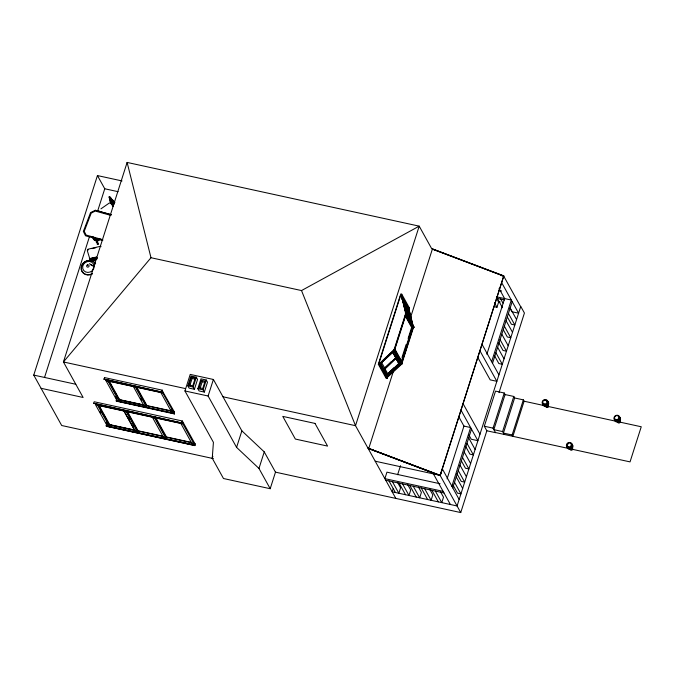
<?xml version="1.0" encoding="UTF-8"?>
<svg xmlns="http://www.w3.org/2000/svg" width="675" height="675" viewBox="0 0 675 675"><rect width="100%" height="100%" fill="white"/><g stroke="black" fill="none" stroke-linecap="round" stroke-linejoin="round"><path stroke-width="1.01" d="M406.19 313.478L405.709 313.495L413.471 327.51L413.952 327.493L406.215 312.888L405.726 312.896L401.38 295.422L401.768 294.19L400.773 293.979L378.337 364.289L386.1 378.295L387.096 378.515L387.484 377.283L402.401 363.504L394.335 348.975L394.909 349.102L401.887 361.682L412.788 327.687L405.81 315.107L405.236 314.98L412.214 327.561L401.313 361.555M413.952 327.493L406.215 312.888L405.726 312.905M212.254 458.257L213.418 442.336L184.942 390.96L190.223 374.406L213.393 379.468L241.869 430.844L264.254 451.896L275.484 472.154L270.202 488.708L223.476 478.516L212.254 458.257L212.87 456.308M213.393 458.603L61.695 425.512L33.75 375.098L97.436 175.568L122.048 180.934M44.592 377.274L89.395 236.9M97.715 210.828L104.76 188.772L97.436 175.568M520.67 306.703L503.71 276.1L431.654 248.619L419.2 226.15L127.119 162.43L63.433 361.969L83.118 397.474L41.074 388.302M93.682 403.338L94.188 401.76L182.343 420.998L182.107 423.039L93.682 403.338L182.107 423.039M104.077 379.105L104.566 377.587L162.278 390.175L162.051 392.15L104.077 379.105L162.051 392.15M104.33 379.561L104.566 377.587M97.689 405.304L97.942 404.511M160.642 392.302L107.823 380.776L118.775 400.528L116.716 400.081L105.891 380.557L106.135 379.789M107.949 381.004L108.186 380.244M106.329 426.144L106.616 424.178L106.329 426.144L194.484 445.382L194.991 443.804L182.604 421.47M162.143 390.547L174.285 411.826L174.007 413.733L174.496 412.206L174.445 413.944L116.294 401.136L116.572 399.237L116.716 400.081M191.742 444.437L108.709 426.423L109.122 424.794L98.449 405.439L109.148 424.735L135.43 430.464L135.177 431.249L137.303 431.713L137.557 430.928L126.858 411.632M171.349 412.813L118.589 401.406L118.994 399.836L108.683 381.13L119.011 399.769L144.399 405.312L144.155 406.072L146.213 406.519L146.45 405.759L136.122 387.113M143.547 404.857L119.534 399.617L119.711 399.043M135.624 386.227L135.388 386.986L146.213 406.519M99.149 405.574L109.679 424.575L134.544 430L134.73 429.41M160.768 392.529L161.013 391.762M161.797 391.694L162.278 390.175M163.063 392.217L162.827 392.977L105.891 380.557M173.888 411.742L173.652 412.501L171.593 412.054L171.838 411.294L170.851 409.523M153.647 418.281L152.626 416.441L152.373 417.234L163.586 437.451L165.713 437.915L165.957 437.13L155.258 417.825M187.878 385.898L191.017 376.051L196.315 377.207L197.547 379.434L194.408 389.281L189.11 388.125L187.878 385.898L193.168 387.053L194.408 389.281M191.371 377.148L188.873 384.978L192.78 385.83L195.278 378L191.371 377.148L192.113 378.489L189.928 385.341M180.782 423.427L181.035 422.643M182.199 421.377L181.955 422.162L194.113 444.108L191.987 443.644L180.326 422.483M181.845 422.567L182.343 420.998M193.168 387.053L196.315 377.207M183.161 423.107L182.908 423.892L95.563 404.84L106.768 425.056L108.894 425.52L97.554 405.067L180.655 423.191M197.826 388.69L200.964 378.852L206.263 380.008L207.495 382.236L204.356 392.074L199.057 390.926L197.826 388.69L203.116 389.846L204.356 392.074M201.412 380.312L199.057 387.695L202.736 388.496L205.099 381.113L201.412 380.312L202.205 381.738L200.146 388.201M203.116 389.846L206.263 380.008M191.987 443.644L192.24 442.859L165.957 437.13M270.202 488.708L258.972 468.45L236.587 447.39L208.111 396.014L213.393 379.468M194.113 444.108L194.366 443.323M194.484 445.382L194.771 443.416M107.595 426.549L194.94 445.601L194.991 443.804M236.587 447.39L241.869 430.844M258.972 468.45L264.254 451.896M379.105 362.855L400.402 296.123M387.096 378.515L379.333 364.5L379.721 363.277L393.896 349.802L402.064 364.027M401.768 294.19L409.539 308.205L409.143 309.428L401.38 295.422M393.356 371.343L368.677 448.689L440.032 475.605L503.795 275.83L432.439 248.915L410.619 317.275M393.128 488.793L392.167 491.805L457.076 505.963L520.763 306.433L524.424 313.031L499.002 392.673M397.617 474.727L400.503 465.691M432.346 249.185L503.71 276.1L440.277 475.394L375.199 461.202M493.509 306.534L496.96 307.285L498.698 301.86L496.724 298.299M447.086 478.887L463.944 426.077L458.848 416.897M486.861 354.257L504.638 298.578L499.036 288.478M451.853 486.321L470.618 427.537L463.944 426.077M491.636 361.682L511.312 300.038L496.462 296.798M452.739 487.924L471.504 429.131M492.522 363.277L512.198 301.632M275.484 472.154L460.738 512.57L486.844 430.777L484.321 426.229L495.526 391.112L504.259 393.01L505.263 394.833M486.844 430.777L495.568 432.683L493.045 428.136L504.259 393.01M502.58 431.57L513.793 396.453L505.06 394.546L493.847 429.663L502.58 431.57L504.166 434.422M514.628 397.963L503.423 433.088L512.139 434.987L512.882 436.328L524.095 401.212L523.353 399.87L514.628 397.963L513.793 396.453M512.139 434.987L523.353 399.87M546.666 405.937C546.337 407.649 548.842 405.818 547.079 405.641M618.486 421.563L619.068 422.331L619.372 421.377M413.269 327.147L401.794 362.931L394.225 349.279L405.709 313.495M394.428 349.633L405.903 313.858M394.909 349.102L405.81 315.107M402.013 357.429L406.19 344.427M408.113 338.437L411.64 327.434L412.788 327.687M413.471 327.51L401.996 363.285L402.401 363.504M93.142 237.009A26.798 7.543 20.9 0 0 94.838 238.731L96.938 240.899L96.922 242.494L96.365 242.283L96.584 241.718A11.796 3.316 20.9 0 0 96.601 240.19M96.922 242.494L97.141 241.937L96.584 241.718M93.412 238.224A26.798 8.159 -74.4 0 0 95.496 240.047L97.512 241.059L97.934 244.418L97.352 244.257L97.377 242.148M394.301 350.013L394.225 349.279M127.119 162.43L150.981 257.723L63.433 361.969L185.465 388.589M379.924 363.631L394.09 350.156M387.804 375.899L380.666 363.158L393.415 351.034L400.553 363.774L387.804 375.899L386.986 375.114M380.827 363.319L393.584 351.194M384.59 368.077L384.91 368.381L381.637 362.61L392.614 352.164L395.736 357.792L384.75 368.229M392.453 352.012L392.782 352.325L381.637 362.61M384.446 368.204L391.205 361.783M396.706 357.235L383.948 369.36L384.277 369.672L397.027 357.548M394.208 367.563L387.619 373.832L387.948 374.144L399.735 362.998L398.385 360.551M387.788 373.984L398.765 363.547L395.651 357.927M387.307 375.427L400.064 363.302L396.908 357.607M387.29 376.928L401.465 363.454M98.221 211.013L99.073 211.039M112.658 201.057L113.13 200.669L114.092 201.808L113.619 202.188L110.363 198.636L110.86 198.281L113.13 200.669M114.32 202.778L113.839 203.167L109.713 198.653L110.278 201.158L113.569 204.668M114.919 202.483L112.236 199.471C112.236 200.998 111.097 197.269 109.536 196.619L109.046 196.982L110.767 203.386L111.156 203.808L110.346 201.437L110.835 201.066L113.155 203.504L112.666 203.875L110.346 201.437M113.864 202.981L109.654 198.374L110.143 198.011C111.755 198.585 112.337 202.002 112.455 200.441L114.345 202.593M111.966 200.812L112.455 200.441L109.046 196.982M113.51 204.82L112.598 203.597L113.088 203.226L114.041 204.28M109.654 198.374L109.983 197.319L110.86 198.281M110.278 201.158L110.767 200.787L110.396 199.125M110.582 199.614L111.08 199.252L111.78 199.935L111.274 200.289M111.206 202.39L111.713 202.036M111.054 199.311L111.561 198.965M100.955 208.828L109.148 203.133M99.428 239.136L96.846 240.773L98.44 239.456M99.394 239.347L96.938 240.899L96.289 240.19M100.6 239.077L97.158 241.253L99.613 239.389M150.981 257.723L301.514 290.562L419.2 226.15L355.514 425.689L395.828 498.412M88.088 249.539L87.328 250.729L90.509 261.124M111.527 214.81L95.285 210.288L90.56 212.591L83.354 231.424L85.531 235.778L102.786 240.578M91.488 258.457L96.593 257.293L96.685 257.884L90.247 259.369L90.129 258.778L91.488 258.457L91.623 259.04M92.762 258.348L89.522 259.352L89.412 258.77L92.365 257.816L96.618 257.108M96.685 259.394L91.648 261.267L90.517 259.31L90.636 259.9L97.073 258.415M92.509 258.398L94.264 258.086M97.099 258.238L90.501 259.706M405.169 311.259L402.275 298.612L405.388 304.239L408.763 317.782M404.899 303.725L405.363 303.59L409.278 319.326L405.413 312.23L412.881 325.316L408.966 309.589L401.988 297.008M405.388 304.239L404.924 304.374L401.802 298.755M407.793 309.935L408.966 309.589M411.657 323.992L408.282 310.441L407.818 310.584L406.477 308.171M405.202 312.947L405.675 312.812M87.877 249.235L100.271 246.333M91.918 248.636L95.749 247.742M87.421 250.121L88.028 249.978M90.129 258.778L91.631 258.871M91.53 260.677L96.761 259.217M91.64 260.828L92.998 260.508M97.006 257.639L93.985 258.145L93.867 257.555M95.318 257.757L96.702 257.707M571.337 448.495L571.911 449.263L570.89 449.263M100.541 246.611L101.064 246.637M144.399 405.312L119.078 399.887M109.215 424.853L135.43 430.464M104.76 188.772L118.091 191.683M500.85 275.476L503.71 276.1M498.53 290.309L501.601 290.976M496.327 298.173L504.503 299.953M498.091 301.489L500.158 301.936M408.544 307.986L409.539 308.205M378.337 364.289L379.333 364.5M524.095 401.212L615.558 421.158M617.617 421.613L641.25 426.769L630.037 461.886L571.463 449.111M484.321 426.229L493.045 428.136M495.433 432.523L569.405 448.656M192.113 378.489L195.041 379.122M202.205 381.738L204.964 382.345M222.986 396.773L355.514 425.689L301.514 290.562M184.942 390.96L208.111 396.014M33.75 375.098L75.803 384.269M170.986 410.839L146.973 405.599L136.822 387.29M146.45 405.759L171.838 411.294M116.083 400.756L173.796 413.353M440.066 483.756L386.944 472.163L384.877 478.651L443.104 491.349M385.762 480.246L443.99 492.952M162.953 436.193L138.088 430.768L127.558 411.767M191.363 442.395L166.497 436.97L155.461 417.066M137.557 430.928L163.831 436.666M106.11 425.756L194.273 444.985M111.485 214.734L95.285 210.288M109.991 215.156L95.276 211.056L91.209 213.114L84.24 231.331L86.088 235.035L102.777 239.684M97.588 243.827L98.162 243.987M89.387 263.706L93.926 266.043M368.752 448.445L440.277 475.394L442.344 468.906L459.143 499.475M431.831 472.508L367.968 448.149L440.108 475.36L460.738 512.57M90.391 264.583L93.665 266.406M95.057 238.165L97.149 240.342M395.567 357.632L395.896 357.944L392.782 352.325M399.735 362.998L400.553 363.774M398.604 363.386L398.933 363.698L395.82 358.079M113.088 203.226L110.776 200.787L110.337 198.889M113.619 202.188L114.497 203.133M113.358 206.078L110.717 203.243A1.215 1.105 -29 0 0 109.688 202.913M109.493 197.682L111.08 199.252M113.645 202.011L111.805 200.121M94.264 258.525L94.146 257.934M95.386 260.044L95.276 259.453L95.504 260.196M90.247 259.369L91.64 261.267M89.412 258.77L91.032 260.972M89.522 259.352L90.121 260.162M96.719 240.545L97.031 241.026M501.635 282.589L518.602 313.192L511.928 311.74L509.954 308.18M510.157 308.011L516.569 319.57M500.538 298.713L503.002 303.159M508.427 313.445L514.831 325.004L511.38 324.245L507.44 317.14M497.078 297.962L502.504 307.741M506.098 320.743L512.502 332.302M494.497 302.839L496.96 307.285M504.368 326.177L510.773 337.728L507.322 336.977L503.373 329.864M501.803 334.209L508.208 345.76M500.065 339.635L506.478 351.194L503.018 350.443L498.589 342.436M497.618 347.304L504.031 358.855M495.889 352.73L502.293 364.289L498.842 363.538L494.404 355.531M482.009 344.317L498.926 374.836M479.942 350.806L496.859 381.324L490.185 379.865L477.748 357.429M463.016 403.599L479.976 434.202M401.76 297.076L405.363 303.59M402.038 298.688L408.257 309.8L411.683 323.561M405.169 304.822L408.282 310.441M405.304 305.446L408.054 310.508L410.94 322.127M460.941 410.088L477.908 440.691L471.234 439.231L468.771 434.793M409.362 319.461L410.349 321.241M405.16 315.757L411.142 326.54M468.703 437.898L475.116 449.457M466.973 443.323L473.377 454.882L469.927 454.132L465.488 446.133M464.214 451.972L470.618 463.523M462.485 457.397L468.889 468.956L465.438 468.205L461.489 461.093M460.004 465.159L466.408 476.71M393.896 349.802L401.659 363.808M395.348 354.797L396.25 356.425M396.579 357.294L397.482 358.923M458.274 470.585L464.678 482.144L461.227 481.385L456.789 473.386M456.258 476.896L462.662 488.455M454.528 482.321L460.932 493.881L457.481 493.13L453.043 485.131M384.834 368.516L387.948 374.144M383.695 368.913L386.859 374.617M379.721 363.277L387.484 377.283M433.434 473.901L450.402 504.512M440.547 491.864L443.5 497.197L441.771 502.63L435.367 491.071M431.907 490.32L438.32 501.871M429.376 488.649L432.827 494.868L431.097 500.302L424.693 488.742M421.234 487.991L427.646 499.542M418.449 487.046L421.402 492.379L419.673 497.804L413.26 486.245M409.809 485.494L416.213 497.053M407.751 484.709L410.712 490.042L408.974 495.475L402.57 483.916M399.119 483.165L405.523 494.716M397.626 482.498L400.579 487.831L398.849 493.265L392.437 481.705M388.986 480.954L395.39 492.505M194.332 444.504L194.94 445.601M161.899 391.306L173.652 412.501M173.863 412.881L174.445 413.944M160.329 391.618L171.593 412.054M154.499 417.698L165.713 437.915M140.459 398.208L141.446 399.98M132.891 385.627L144.155 406.072M109.384 381.308L119.534 399.617M126.098 411.497L137.303 431.713M128.292 417.597L129.313 419.437M132.368 424.955L133.388 426.786M124.014 410.999L134.544 430M123.964 411.033L135.177 431.249M115.484 396.655L116.471 398.436M99.883 411.404L100.904 413.235M106 422.432L107.021 424.271M408.949 309.074L413.294 326.548M409.506 316.82L410.974 322.718M408.054 311.546L410.468 321.224M405.16 304.307L408.527 317.849M406.122 308.644L407.59 314.542M404.646 303.286L408.324 318.035M401.574 295.777L405.928 313.259M92.652 257.918L92.796 258.508M91.884 258.989L92.019 259.58M109.983 197.319L110.202 198.29M109.536 196.619L109.865 198.096M90.408 259.158L90.526 259.748M95.167 257.344L95.251 257.943M619.161 420.567A1.325 1.207 -29 0 1 620.266 421.875A1.325 1.207 -29 0 1 618.798 423.031A1.325 1.207 -29 0 1 617.701 421.723M619.549 420.542A2.211 2.008 -29 0 1 618.857 421.234M617.937 421.588A2.211 2.008 -29 0 1 616.984 421.538M619.144 417.741A2.211 2.008 -29 0 1 619.642 418.483M619.414 416.677A2.978 2.708 -29 0 1 617.92 421.369A2.978 2.708 -29 0 1 614.486 418.112M619.127 418.804A2.202 2 -29 0 1 618.536 419.749M617.549 420.314A2.202 2 -29 0 1 616.435 420.356M619.768 417.319A2.978 2.708 -29 0 1 618.992 421.706A2.978 2.708 -29 0 1 614.782 420.188M617.903 420.955A2.202 2 -29 0 1 616.79 420.998M570.577 443.239A2.978 2.708 -29 0 1 571.691 447.829A1.325 1.207 -29 0 1 572.704 449.103A1.325 1.207 -29 0 1 571.236 450.259A1.325 1.207 -29 0 1 570.13 448.951M567.557 444.682A1.763 1.603 -29 0 1 568.831 443.475M572.316 446.892A2.211 2.008 -29 0 1 570.375 448.807M569.422 448.765A2.211 2.008 -29 0 1 568.62 448.327M571.691 447.829A2.978 2.708 -29 0 1 566.865 446.774M571.565 446.032A2.202 2 -29 0 1 569.987 447.542M568.873 447.584A2.202 2 -29 0 1 567.928 447.095M572.206 444.547A2.978 2.708 -29 0 1 570.712 449.238A2.978 2.708 -29 0 1 567.278 445.981M547.965 405.143A1.325 1.207 -29 0 1 547.644 407.278A1.325 1.207 -29 0 1 545.923 406.173M545.881 406.097A1.325 1.207 -29 0 0 547.644 407.278A1.325 1.207 -29 0 0 548.007 405.219M544.573 400.613A1.763 1.603 -29 0 1 545.467 400.579M548.066 404.03A2.211 2.008 -29 0 1 547.729 404.916M546.32 400.376A2.978 2.708 -29 0 1 547.433 404.966A2.978 2.708 -29 0 1 542.607 403.92M546.716 404.114A2.202 2 -29 0 1 544.615 404.73M546.834 401.22A2.202 2 -29 0 1 547.358 402.114M547.948 401.684A2.978 2.708 -29 0 1 546.455 406.375A2.978 2.708 -29 0 1 543.021 403.118M547.67 403.819A2.202 2 -29 0 1 547.071 404.755M87.767 264.862A1.232 1.122 -29 0 1 89.083 265.942A1.232 1.122 -29 0 1 87.674 267.131A1.232 1.122 -29 0 1 86.721 265.739M92.256 273.62A7.627 6.936 -29 0 1 82.164 271.418A7.627 6.936 -29 0 1 85.295 261.613A7.627 6.936 -29 0 1 95.386 263.815M93.648 268.81A5.906 5.375 -29 0 1 83.818 270.633A5.906 5.375 -29 0 1 87.362 261.605A5.906 5.375 -29 0 1 93.918 268.127M92.416 273.898A7.872 7.163 -29 0 1 82.004 271.628A7.872 7.163 -29 0 1 85.227 261.503A7.872 7.163 -29 0 1 95.647 263.782M113.113 206.516A110.312 44.744 -42.2 0 1 111.248 202.998M112.674 205.597A110.27 44.727 -42.2 0 1 110.827 201.066M92.467 236.933A27.363 8.336 -74.4 0 0 95.335 240.621A11.796 3.594 -74.4 0 1 97.352 244.257M96.365 242.283A11.796 3.316 20.9 0 0 94.348 238.638A27.363 7.703 20.9 0 1 93.133 237.465M97.934 244.418A11.796 3.594 -74.4 0 0 95.909 240.781A27.363 8.336 -74.4 0 1 93.04 237.094M96.078 240.207A26.798 8.159 -74.4 0 1 93.985 238.385M87.531 264.87L87.168 265.157L87.531 264.87M413.977 326.894L413.497 326.911L413.977 326.894M315.006 423.419L282.783 416.391L295.346 439.054L327.569 446.091L315.006 423.419M616.013 420.711A2.978 2.708 -29 0 0 619.717 417.167A2.978 2.708 -29 0 0 614.891 416.112A2.978 2.708 -29 0 0 616.013 420.711M616.039 419.639A2.202 2 -29 0 0 618.773 417.023A2.202 2 -29 0 0 615.212 416.247A2.202 2 -29 0 0 616.039 419.639M568.443 447.93A2.978 2.708 -29 0 0 572.155 444.395A2.978 2.708 -29 0 0 567.329 443.34A2.978 2.708 -29 0 0 568.443 447.93M568.477 446.858A2.202 2 -29 0 0 571.21 444.251A2.202 2 -29 0 0 567.65 443.475A2.202 2 -29 0 0 568.477 446.858M544.193 405.076A2.978 2.708 -29 0 0 547.906 401.541A2.978 2.708 -29 0 0 543.071 400.486A2.978 2.708 -29 0 0 544.193 405.076M544.219 404.004A2.202 2 -29 0 0 546.952 401.397A2.202 2 -29 0 0 543.392 400.621A2.202 2 -29 0 0 544.219 404.004"/></g></svg>
